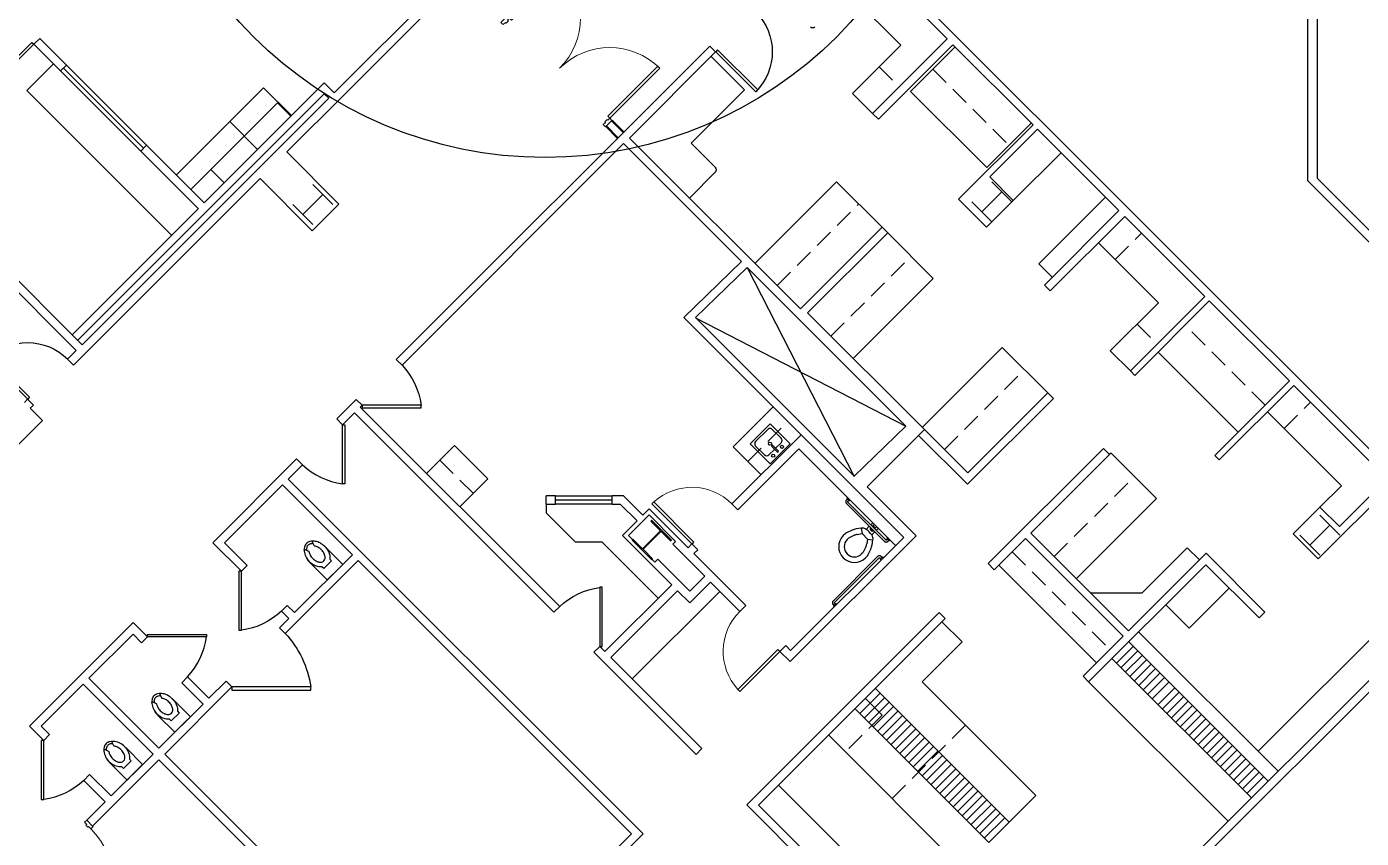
# Model space of a CAD drawing. Header units: inches. Extents: x -59 to 5682, y -269 to 4477.
# Drawn here: x 1088 to 1937, y 1468 to 1984 of the extents above; entities that cross this region are included whole.
import ezdxf

# ---------------------------------------------------------------- set-up
doc = ezdxf.new("R2010")
doc.units = ezdxf.units.IN
doc.header["$LTSCALE"] = 96
doc.header["$MEASUREMENT"] = 0
doc.linetypes.add('HIDDEN2', pattern=[0.1875, 0.125, -0.0625])
doc.layers.get('0').update_dxf_attribs({"linetype": 'CONTINUOUS'})
for name, color, linetype in [('A-COLS', 5, 'CONTINUOUS'), ('A-DOOR', 2, 'CONTINUOUS'), ('A-FLOR-CASE', 3, 'CONTINUOUS'), ('A-FLOR-CASE-UPPR', 3, 'HIDDEN2'), ('A-FLOR-PFIX', 2, 'CONTINUOUS'), ('A-GLAZ', 2, 'CONTINUOUS'), ('A-GLAZ-SILL', 1, 'CONTINUOUS'), ('A-SHAFT', 1, 'CONTINUOUS'), ('A-WALL-FULL', 6, 'CONTINUOUS')]:
    doc.layers.add(name, color=color, linetype=linetype)
for name, color, linetype, lineweight in [('A-DOOR-FRAM', 31, 'CONTINUOUS', 50), ('I-WALL', 2, 'CONTINUOUS', 13), ('Q-CASE', 31, 'CONTINUOUS', 9)]:
    doc.layers.add(name, color=color, linetype=linetype, lineweight=lineweight)

# ---------------------------------------------------------------- blocks, each defined once
blk = doc.blocks.new('ador')
at = {"layer": 'A-DOOR'}
blk.add_lwpolyline([(7907.45, 2187.56), (7908.87, 2186.14), (7874.92, 2152.2), (7873.51, 2153.62)], close=True, dxfattribs=at)
blk.add_arc((7860.37, 2149.8), 60.6, 2.27057, 36.84846, dxfattribs=at)
blk = doc.blocks.new('0206.01-BAS-GRID$0$IBEAM')
for points in [[(-0.5, 0.5, 1), (-0.5, 0.5), (0.5, 0.5), (0.5, 0.5, 1)], [(0, -0.5, 1), (0, -0.5), (0, 0.5), (0, 0.5, 1)], [(-0.5, -0.5, 1), (-0.5, -0.5), (0.5, -0.5), (0.5, -0.5, 1)]]:
    blk.add_3dface(points)
blk = doc.blocks.new('*U155')
for p, q in [((0, 0), (0, 0)), ((36, 0), (36, 0))]:
    blk.add_line(p, q)
blk.add_lwpolyline([(0, 0), (0, -36), (1.75, -36), (1.75, 0)], close=True)
blk.add_arc((0, 0), 36, 270, 0)
blk = doc.blocks.new('*U154')
for p, q in [((0, 0), (0, 0)), ((-36, 0), (-36, 0))]:
    blk.add_line(p, q)
blk.add_lwpolyline([(0, 0), (0, 36), (-1.75, 36), (-1.75, 0)], close=True)
blk.add_arc((0, 0), 36, 90, 180)
blk = doc.blocks.new('P2477016')
for p, q in [((-3.603083, -23.831759), (-3.603083, -23.831759)), ((-2.504894, -21.068753), (-2.504894, -21.068753))]:
    blk.add_line(p, q)
for points in [[(-6.93083, -16.399601, -0.022673), (-7, -14.875), (-7, 0), (-3.020761, 0), (0, 0), (3.020761, 0), (7, 0), (7, -14.875)], [(-6.937926, -16.211212, -0.074934), (-6.387938, -12.562014, -0.085426), (-4.920528, -9.670474, -0.066386), (-3.550098, -8.264603), (-3.550098, -6.711212), (3.449902, -6.711212), (3.449902, -8.264603, -0.066386), (4.820333, -9.670474, -0.085426), (6.287743, -12.562014, -0.111314), (6.709134, -17.991061)], [(3.991504, -23.722377, -0.562484), (3.158962, -23.529526), (2.424162, -21.300368, -0.238976), (2.492058, -20.853364, 0.08035), (3.421006, -18.976205, 0.074934), (3.837731, -16.211212, 0.074934), (3.421006, -13.446218, 0.085426), (2.414145, -11.462194, 0.066386), (1.597345, -10.624271, 0.330534), (-1.69754, -10.624271, 0.066386), (-2.51434, -11.462194, 0.085426), (-3.521201, -13.446218, 0.074934), (-3.937926, -16.211212, 0.074934), (-3.521201, -18.976205, 0.08035), (-2.592253, -20.853364, -0.238976), (-2.524357, -21.300368), (-3.250575, -23.503493, -0.549653), (-4.069149, -23.710095)], [(0, -25.75, 0.143932), (2.498761, -25.015482, 0.107177), (4.949747, -22.564786, 0.077997), (6.431696, -19.212481, 0.065232), (7, -14.875)], [(-4.023967, -23.748064, 0.06085), (-2.498761, -25.015482, 0.143932), (0, -25.75)], [(-2.976493, -22.67201, 0.063273), (-1.687041, -23.754089, 0.143932), (0, -24.25)], [(0, -24.25, 0.143932), (1.687041, -23.754089, 0.059203), (2.902316, -22.750942)]]:
    blk.add_lwpolyline(points, format="xyb")
for centre, radius, start, end in [((5.443363, -16.211212), 12.38129, 180, 197.141641), ((2.746106, -17.043143), 9.558648, 197.141641, 216.672481), ((1.035634, -18.316811), 7.426057, 216.672481, 226.574161)]:
    blk.add_arc(centre, radius, start, end)
blk = doc.blocks.new('*U27')
for p, q in [((0, 0), (0, 0)), ((36, 0), (36, 0))]:
    blk.add_line(p, q)
blk.add_lwpolyline([(0, 0), (0, 36), (1.75, 36), (1.75, 0)], close=True)
blk.add_arc((0, 0), 36, 0, 90)
blk = doc.blocks.new('Single-Flush - 36_ x 84_-10-FLOOR PLAN - REMODEL')
at = {"layer": 'A-DOOR', "lineweight": 30}
for p, q in [((16.25, -2.62), (16.25, -38.65)), ((18, -2.62), (16.25, -2.62)), ((18, -2.62), (18, -38.65)), ((18, -38.65), (16.25, -38.65))]:
    blk.add_line(p, q, dxfattribs=at)
at = {"layer": 'A-DOOR', "lineweight": 9}
blk.add_arc((18, -2.62), 36.07, 180, 267.21884, dxfattribs=at)
blk = doc.blocks.new('CONTROL COUNTER TOP - CONTROL COUNTER TOP-23-FLOOR PLAN - REMODEL')
at = {"layer": 'A-FLOR-CASE'}
for p, q in [((-2849.16, -198.91), (-2849.16, -204.56)), ((-2849.16, -204.56), (-2830.81, -222.91)), ((-2830.81, -222.91), (-2813.84, -222.91)), ((-2813.84, -222.91), (-2777.87, -258.88))]:
    blk.add_line(p, q, dxfattribs=at)
blk = doc.blocks.new('COUNTERTOP - COUNTERTOP-25-FLOOR PLAN - REMODEL')
at = {"layer": 'A-FLOR-CASE'}
blk.add_line((-2794.42, -310.21), (-2738.74, -254.53), dxfattribs=at)
blk = doc.blocks.new('Corp_Door Double N - 7_-8_ x 7_-0_ - 2_ Head-3193334-LEVEL 01 OVERALL FLOOR PLAN CATH _1')
at = {"layer": 'A-DOOR', "lineweight": 20}
for p, q in [((-45, 48.5), (-43.25, 48.5)), ((-45, 3.5), (-45, 48.5)), ((-43.25, 3.5), (-43.25, 48.5)), ((43.25, 3.5), (43.25, 48.5)), ((45, 48.5), (43.25, 48.5)), ((45, 3.5), (45, 48.5)), ((-45, 3.5), (-43.25, 3.5)), ((43.25, 3.5), (45, 3.5))]:
    blk.add_line(p, q, dxfattribs=at)
at = {"layer": 'A-DOOR', "lineweight": 9}
for centre, start, end in [((-45, 3.5), 0, 90), ((45, 3.5), 90, 180)]:
    blk.add_arc(centre, 45, start, end, dxfattribs=at)
at = {"layer": 'A-DOOR-FRAM', "lineweight": 13}
for p, q in [((-45, 3.5), (-47, 3.5)), ((-47, 3.5), (-47, -2.25)), ((-45, 1.75), (-45, 3.5)), ((-44.375, 1.75), (-45, 1.75)), ((-44.375, -0.25), (-44.375, 1.75)), ((45, 1.75), (44.375, 1.75)), ((44.375, 1.75), (44.375, -0.25)), ((47, 3.5), (45, 3.5)), ((45, 3.5), (45, 1.75)), ((47, -2.25), (47, 3.5)), ((-47, -2.25), (-45, -2.25)), ((-45, -2.25), (-45, -0.25)), ((-45, -0.25), (-44.375, -0.25)), ((44.375, -0.25), (45, -0.25)), ((45, -0.25), (45, -2.25)), ((45, -2.25), (47, -2.25))]:
    blk.add_line(p, q, dxfattribs=at)
blk = doc.blocks.new('Upper Cabinet-Double Door-Wall - 30_-2501389-LEVEL 01 OVERALL FLOOR PLAN CATH _1')
at = {"layer": 'Q-CASE', "color": 55, "lineweight": 13}
for p, q in [((-13.83, 2.31), (-13.83, 14.31)), ((-13.83, 14.31), (16.17, 14.31)), ((16.17, 14.31), (16.17, 2.31)), ((16.17, 2.31), (-13.83, 2.31))]:
    blk.add_line(p, q, dxfattribs=at)
blk = doc.blocks.new('CASE_Countertop_Island_HED - 48_ D 34_ H-2078490-LEVEL 01 OVERALL FLOOR PLAN CATH _1')
at = {"layer": 'Q-CASE', "color": 55, "lineweight": 13}
for p, q in [((0.74, -24), (-47.26, -24)), ((0.74, -49), (0.74, -24))]:
    blk.add_line(p, q, dxfattribs=at)
blk = doc.blocks.new('Upper Cabinet-Double Door-Wall - 30_-2100308-LEVEL 01 OVERALL FLOOR PLAN CATH _1')
at = {"layer": 'Q-CASE', "color": 55, "lineweight": 13}
for p, q in [((-13.83, 2.5), (-13.83, 14.5)), ((-13.83, 14.5), (16.17, 14.5)), ((16.17, 14.5), (16.17, 2.5)), ((16.17, 2.5), (-13.83, 2.5))]:
    blk.add_line(p, q, dxfattribs=at)
blk = doc.blocks.new('Upper Cabinet-Single Door-Wall - 18_-2079246-LEVEL 01 OVERALL FLOOR PLAN CATH _1')
at = {"layer": 'Q-CASE', "color": 55, "lineweight": 13}
for p, q in [((10.17, -2.5), (-7.83, -2.5)), ((-7.83, -2.5), (-7.83, -14.5)), ((10.17, -14.5), (10.17, -2.5)), ((-7.83, -14.5), (10.17, -14.5))]:
    blk.add_line(p, q, dxfattribs=at)
blk = doc.blocks.new('CASE_Countertop_Island_HED - 48_ D 34_ H-3320558-LEVEL 01 OVERALL FLOOR PLAN CATH _1')
at = {"layer": 'Q-CASE'}
for p, q in [((-47.26, -24), (-47.26, -49)), ((-16.84, -49), (-16.84, -24)), ((-47.26, -49), (-16.84, -49))]:
    blk.add_line(p, q, dxfattribs=at)
blk = doc.blocks.new('Corp_Door Single F - 4_-0_ x 7_-0_ - 2_ Head-2418504-LEVEL 01 OVERALL FLOOR PLAN CATH _1')
at = {"layer": 'A-DOOR', "lineweight": 20}
for p, q in [((23.97, 4.75), (71.96, 5.59)), ((23.97, 4.75), (24, 3)), ((24, 3), (71.99, 3.84)), ((71.96, 5.59), (71.99, 3.84))]:
    blk.add_line(p, q, dxfattribs=at)
at = {"layer": 'A-DOOR', "lineweight": 9}
blk.add_arc((24, 3), 48, 1, 180, dxfattribs=at)
at = {"layer": 'A-DOOR-FRAM', "lineweight": 13}
for p, q in [((-24, 3), (-26, 3)), ((-26, 3), (-26, 2.63)), ((-24, 1), (-24, 3)), ((-23.37, 1), (-24, 1)), ((-23.37, -0.75), (-23.37, 1)), ((24, 1), (23.38, 1)), ((23.38, 1), (23.38, -0.75)), ((26, 3), (24, 3)), ((24, 3), (24, 1)), ((26, 2.63), (26, 3)), ((-26, -2.62), (-26, -2.75)), ((-26, -2.75), (-24, -2.75)), ((-24, -2.75), (-24, -0.75)), ((-24, -0.75), (-23.37, -0.75)), ((23.38, -0.75), (24, -0.75)), ((24, -0.75), (24, -2.75)), ((24, -2.75), (26, -2.75))]:
    blk.add_line(p, q, dxfattribs=at)

msp = doc.modelspace()

# ---------------------------------------------------------------- linework, layer by layer
at = {"layer": 'A-COLS'}
for p, q in [((1485.75, 1669.82), (1485.19, 1669.26)), ((1485.19, 1669.26), (1491.06, 1663.4)), ((1498.28, 1657.29), (1485.75, 1669.82)), ((1473.77, 1657.84), (1473.22, 1657.29)), ((1473.22, 1657.29), (1485.75, 1644.76)), ((1479.64, 1651.98), (1473.77, 1657.84)), ((1491.06, 1662.91), (1480.13, 1651.98)), ((1480.44, 1651.67), (1491.37, 1662.6)), ((1491.85, 1662.6), (1497.72, 1656.73)), ((1497.72, 1656.73), (1498.28, 1657.29)), ((1486.3, 1645.31), (1480.44, 1651.18)), ((1485.75, 1644.76), (1486.3, 1645.31))]:
    msp.add_line(p, q, dxfattribs=at)
for centre, start, end in [((1490.81, 1663.15), 315, 45), ((1491.61, 1662.36), 45, 135), ((1479.88, 1652.22), 225, 315), ((1480.68, 1651.43), 135, 225)]:
    msp.add_arc(centre, 0.346, start, end, dxfattribs=at)
at = {"layer": 'A-FLOR-CASE'}
for p, q in [((1610.8, 2005.3), (1644.04, 1972.07)), ((1613.46, 1941.49), (1644.04, 1972.07)), ((1678.66, 1971.03), (1650.37, 1942.75)), ((1523.48, 1965), (1544.69, 1943.78)), ((1088.32, 1943.31), (1105.29, 1960.28)), ((1544.69, 1943.78), (1510.75, 1909.84)), ((1088.32, 1943.31), (1180.44, 1851.19)), ((1613.46, 1941.49), (1626.18, 1928.76)), ((1650.37, 1942.75), (1698.81, 1894.31)), ((1698.81, 1894.31), (1727.1, 1922.6)), ((1526.31, 1894.29), (1510.75, 1909.84)), ((1715.63, 1873.25), (1746.04, 1903.66)), ((1526.31, 1891.46), (1509.74, 1874.89)), ((1551.31, 1833.32), (1603.26, 1885.26)), ((1603.26, 1885.26), (1632.25, 1856.27)), ((1731.9, 1832.94), (1774.32, 1875.37)), ((1635.76, 1852.76), (1664.75, 1823.77)), ((1769.73, 1846.38), (1807.91, 1808.2)), ((1731.9, 1832.94), (1740.38, 1824.46)), ((1613.84, 1772.85), (1664.75, 1823.77)), ((1777.33, 1777.61), (1807.91, 1808.2)), ((1657.68, 1728.97), (1708.59, 1779.88)), ((1708.59, 1779.88), (1737.58, 1750.89)), ((1777.33, 1777.61), (1790.06, 1764.89)), ((1807.73, 1776.91), (1858.65, 1725.99)), ((1563.03, 1741.95), (1537.57, 1716.5)), ((1877.21, 1738.9), (1924.24, 1691.86)), ((1360.27, 1717.38), (1342.59, 1699.7)), ((1381.48, 1696.17), (1360.27, 1717.38)), ((1537.57, 1716.5), (1555.25, 1698.82)), ((1363.8, 1678.49), (1381.48, 1696.17)), ((1910.6, 1678.22), (1924.24, 1691.86)), ((1755.85, 1632.74), (1806.76, 1683.66)), ((1797.66, 1623.64), (1826.3, 1652.28)), ((1833.94, 1644.63), (1826.3, 1652.28)), ((1706.35, 1641.23), (1768.45, 1579.14)), ((1764.95, 1623.64), (1797.66, 1623.64)), ((1827.4, 1601.32), (1852.86, 1626.78)), ((1812.55, 1616.17), (1827.4, 1601.32)), ((1683.02, 1592.44), (1670.29, 1605.17)), ((1871.28, 1522.97), (1956.37, 1608.05)), ((1795.32, 1598.93), (1884.01, 1510.24)), ((1657.65, 1567.07), (1683.02, 1592.44)), ((1781.31, 1579), (1791.91, 1589.61)), ((1789.08, 1592.44), (1877.65, 1503.87)), ((1778.48, 1581.83), (1867.04, 1493.27)), ((1784.13, 1576.18), (1794.74, 1586.78)), ((1786.96, 1573.35), (1797.57, 1583.95)), ((1789.79, 1570.52), (1800.4, 1581.13)), ((1792.62, 1567.69), (1803.23, 1578.3)), ((1795.45, 1564.86), (1806.05, 1575.47)), ((1798.28, 1562.03), (1808.88, 1572.64)), ((1627.95, 1562.83), (1712.98, 1477.8)), ((1657.65, 1567.07), (1729.95, 1494.77)), ((1763.5, 1567.12), (1852.19, 1478.42)), ((1801.1, 1559.21), (1811.71, 1569.81)), ((1803.93, 1556.38), (1814.54, 1566.98)), ((1807.65, 1552.66), (1818.25, 1563.27)), ((1618.02, 1546.89), (1630.96, 1559.83)), ((1620.85, 1544.06), (1633.78, 1557)), ((1621.59, 1556.47), (1632.2, 1545.86)), ((1623.68, 1541.23), (1636.61, 1554.17)), ((1810.47, 1549.84), (1821.08, 1560.44)), ((1813.3, 1547.01), (1823.91, 1557.61)), ((1816.13, 1544.18), (1826.74, 1554.79)), ((1615.02, 1549.89), (1700.04, 1464.87)), ((1626.5, 1538.4), (1639.44, 1551.34)), ((1629.33, 1535.58), (1642.27, 1548.51)), ((1632.16, 1532.75), (1645.1, 1545.69)), ((1818.96, 1541.35), (1829.57, 1551.96)), ((1821.79, 1538.52), (1832.39, 1549.13)), ((1824.62, 1535.69), (1835.22, 1546.3)), ((1634.99, 1529.92), (1647.93, 1542.86)), ((1637.82, 1527.09), (1650.76, 1540.03)), ((1640.65, 1524.26), (1653.58, 1537.2)), ((1827.44, 1532.87), (1838.05, 1543.47)), ((1830.27, 1530.04), (1840.88, 1540.64)), ((1833.1, 1527.21), (1843.71, 1537.82)), ((1598.25, 1533.13), (1683.28, 1448.1)), ((1643.47, 1521.43), (1656.41, 1534.37)), ((1646.3, 1518.61), (1659.24, 1531.54)), ((1649.13, 1515.78), (1662.07, 1528.71)), ((1835.93, 1524.38), (1846.54, 1534.99)), ((1838.76, 1521.55), (1849.36, 1532.16)), ((1841.59, 1518.72), (1852.19, 1529.33)), ((1651.96, 1512.95), (1664.9, 1525.89)), ((1654.79, 1510.12), (1667.73, 1523.06)), ((1657.62, 1507.29), (1670.55, 1520.23)), ((1844.41, 1515.9), (1855.02, 1526.5)), ((1847.24, 1513.07), (1857.85, 1523.67)), ((1850.07, 1510.24), (1860.68, 1520.84)), ((1660.44, 1504.46), (1673.38, 1517.4)), ((1663.27, 1501.63), (1676.21, 1514.57)), ((1666.1, 1498.81), (1679.04, 1511.74)), ((1852.9, 1507.41), (1863.51, 1518.02)), ((1855.73, 1504.58), (1866.34, 1515.19)), ((1858.56, 1501.75), (1869.16, 1512.36)), ((1668.93, 1495.98), (1681.87, 1508.92)), ((1671.76, 1493.15), (1684.7, 1506.09)), ((1674.59, 1490.32), (1687.52, 1503.26)), ((1861.39, 1498.92), (1871.99, 1509.53)), ((1864.21, 1496.1), (1874.82, 1506.7)), ((1566.43, 1501.31), (1659.77, 1407.97)), ((1677.42, 1487.49), (1690.35, 1500.43)), ((1680.24, 1484.66), (1693.18, 1497.6)), ((1683.07, 1481.84), (1696.01, 1494.77)), ((1700.04, 1464.87), (1729.95, 1494.77)), ((1685.9, 1479.01), (1698.84, 1491.95)), ((1688.73, 1476.18), (1701.67, 1489.12)), ((1691.56, 1473.35), (1704.5, 1486.29)), ((1694.39, 1470.52), (1707.32, 1483.46)), ((1697.21, 1467.69), (1710.15, 1480.63))]:
    msp.add_line(p, q, dxfattribs=at)
msp.add_lwpolyline([(1806.76, 1683.66), (1777.77, 1712.65), (1776.8, 1711.68)], dxfattribs=at)
for centre, start, end in [((1588, 1985.33), 225, 315), ((1524.89, 1892.87), 315, 44.99968)]:
    msp.add_arc(centre, 2, start, end, dxfattribs=at)
at = {"layer": 'A-FLOR-CASE-UPPR'}
for p, q in [((1630.43, 1958.46), (1643.15, 1945.73)), ((1664.52, 1956.89), (1712.95, 1908.46)), ((1565.45, 1819.18), (1617.4, 1871.12)), ((1780.33, 1835.77), (1797.13, 1852.57)), ((1599.7, 1787), (1650.61, 1837.91)), ((1794.3, 1794.58), (1807.03, 1781.86)), ((1875.82, 1743.16), (1824.9, 1794.08)), ((1671.82, 1714.83), (1722.73, 1765.74)), ((1887.81, 1728.29), (1904.61, 1745.09)), ((1546.77, 1707.3), (1572.22, 1732.76)), ((1351.07, 1708.19), (1372.29, 1686.98)), ((1741.71, 1646.89), (1792.62, 1697.8)), ((1714.84, 1649.72), (1776.93, 1587.62)), ((1632.2, 1545.86), (1608.86, 1522.53)), ((1685.23, 1539.5), (1638.56, 1492.83))]:
    msp.add_line(p, q, dxfattribs=at)
at = {"layer": 'A-FLOR-PFIX'}
for p, q in [((1560.99, 1731.27), (1548.26, 1718.54)), ((1573.71, 1718.54), (1560.99, 1731.27)), ((1559.57, 1727.73), (1551.79, 1719.96)), ((1568.06, 1722.08), (1562.4, 1727.73)), ((1548.26, 1718.54), (1560.99, 1705.81)), ((1551.79, 1717.13), (1557.45, 1711.47)), ((1560.28, 1711.47), (1563.81, 1715.01)), ((1560.99, 1705.81), (1573.71, 1718.54)), ((1565.4, 1713.41), (1562.05, 1716.77)), ((1566.11, 1714.12), (1562.75, 1717.48)), ((1564.52, 1715.71), (1568.06, 1719.25)), ((1609.15, 1682.13), (1609.15, 1682.13)), ((1609.15, 1681.29), (1609.15, 1681.29)), ((1610.1, 1683.39), (1609.57, 1682.86)), ((1609.57, 1680.56), (1633.61, 1656.52)), ((1610.36, 1684.19), (1609.83, 1683.66)), ((1609.83, 1683.66), (1611.25, 1682.24)), ((1610.34, 1681.71), (1610.34, 1681.71)), ((1610.45, 1681.98), (1610.98, 1682.51)), ((1634.49, 1657.41), (1610.45, 1681.45)), ((1611.25, 1682.24), (1611.78, 1682.77)), ((1613.08, 1663.48), (1609.59, 1661.86)), ((1618.86, 1664.89), (1615.81, 1664.35)), ((1618.86, 1664.89), (1619.47, 1661.44)), ((1624.06, 1666.07), (1622.06, 1664.07)), ((1626.27, 1668.28), (1624.95, 1666.95)), ((1627.33, 1667.22), (1626.16, 1666.04)), ((1628.75, 1665.8), (1627.58, 1664.63)), ((1628.48, 1663.42), (1629.81, 1664.74)), ((1608.45, 1661.06), (1607.54, 1660.15)), ((1610.01, 1657.67), (1610.93, 1658.59)), ((1611.07, 1658.69), (1614.55, 1660.31)), ((1616.42, 1660.9), (1619.47, 1661.44)), ((1619.47, 1661.44), (1622.97, 1657.94)), ((1622.97, 1657.94), (1622.43, 1654.89)), ((1622.97, 1657.94), (1626.42, 1657.33)), ((1625.6, 1660.53), (1627.6, 1662.53)), ((1625.88, 1654.28), (1626.42, 1657.33)), ((1634.34, 1656.1), (1634.34, 1656.1)), ((1634.76, 1657.3), (1634.76, 1657.3)), ((1635.56, 1657.94), (1635.02, 1657.41)), ((1635.18, 1656.1), (1635.18, 1656.1)), ((1635.82, 1658.73), (1635.29, 1658.2)), ((1635.29, 1658.2), (1636.7, 1656.79)), ((1635.91, 1656.52), (1636.44, 1657.05)), ((1636.7, 1656.79), (1637.23, 1657.32)), ((1629.37, 1646.8), (1601.08, 1618.52)), ((1620.12, 1649.4), (1619.2, 1648.48)), ((1621.84, 1653.02), (1620.22, 1649.54)), ((1621.68, 1646), (1622.59, 1646.92)), ((1623.39, 1648.06), (1625.02, 1651.54)), ((1630.1, 1647.22), (1630.1, 1647.22)), ((1630.94, 1647.22), (1630.94, 1647.22)), ((1632.46, 1646.54), (1631.05, 1645.12)), ((1632.2, 1646.27), (1631.67, 1646.8)), ((1632.99, 1646), (1632.46, 1646.54)), ((1601.97, 1617.63), (1630.25, 1645.92)), ((1630.52, 1646.03), (1630.52, 1646.03)), ((1630.78, 1645.92), (1631.31, 1645.39)), ((1631.05, 1645.12), (1631.58, 1644.59)), ((1600.66, 1617.79), (1600.66, 1617.79)), ((1600.66, 1616.95), (1600.66, 1616.95)), ((1601.08, 1616.22), (1601.61, 1615.69)), ((1602.76, 1616.84), (1601.35, 1615.42)), ((1601.35, 1615.42), (1601.88, 1614.89)), ((1601.86, 1617.37), (1601.86, 1617.37)), ((1602.5, 1616.57), (1601.97, 1617.1)), ((1603.29, 1616.31), (1602.76, 1616.84))]:
    msp.add_line(p, q, dxfattribs=at)
for points in [[(1609.15, 1682.13), (1609.13, 1682.08), (1609.12, 1682.01), (1609.11, 1681.95), (1609.1, 1681.88), (1609.1, 1681.82), (1609.09, 1681.75), (1609.09, 1681.69), (1609.1, 1681.62), (1609.1, 1681.56), (1609.11, 1681.5), (1609.12, 1681.43), (1609.13, 1681.37), (1609.15, 1681.3), (1609.15, 1681.29)], [(1609.57, 1682.86), (1609.52, 1682.82), (1609.48, 1682.77), (1609.44, 1682.72), (1609.4, 1682.66), (1609.36, 1682.61), (1609.33, 1682.56), (1609.3, 1682.5), (1609.27, 1682.44), (1609.24, 1682.38), (1609.21, 1682.32), (1609.19, 1682.26), (1609.17, 1682.2), (1609.15, 1682.14), (1609.15, 1682.13)], [(1609.15, 1681.29), (1609.16, 1681.24), (1609.18, 1681.18), (1609.21, 1681.12), (1609.23, 1681.06), (1609.26, 1681), (1609.29, 1680.94), (1609.32, 1680.89), (1609.35, 1680.83), (1609.39, 1680.78), (1609.43, 1680.72), (1609.47, 1680.67), (1609.51, 1680.62), (1609.56, 1680.58), (1609.57, 1680.56)], [(1610.34, 1681.71), (1610.34, 1681.72), (1610.34, 1681.73), (1610.34, 1681.75), (1610.35, 1681.76), (1610.35, 1681.78), (1610.35, 1681.79), (1610.35, 1681.81), (1610.36, 1681.82), (1610.36, 1681.84), (1610.37, 1681.85), (1610.37, 1681.86), (1610.38, 1681.88), (1610.39, 1681.89), (1610.4, 1681.9), (1610.4, 1681.92), (1610.41, 1681.93), (1610.42, 1681.94), (1610.43, 1681.95), (1610.44, 1681.97), (1610.45, 1681.98), (1610.45, 1681.98)], [(1610.45, 1681.45), (1610.44, 1681.46), (1610.43, 1681.47), (1610.42, 1681.48), (1610.41, 1681.49), (1610.41, 1681.51), (1610.4, 1681.52), (1610.39, 1681.53), (1610.38, 1681.55), (1610.38, 1681.56), (1610.37, 1681.57), (1610.37, 1681.59), (1610.36, 1681.6), (1610.36, 1681.62), (1610.35, 1681.63), (1610.35, 1681.64), (1610.35, 1681.66), (1610.34, 1681.67), (1610.34, 1681.69), (1610.34, 1681.7), (1610.34, 1681.71)], [(1633.61, 1656.52), (1633.66, 1656.48), (1633.71, 1656.43), (1633.76, 1656.39), (1633.81, 1656.35), (1633.86, 1656.32), (1633.92, 1656.28), (1633.97, 1656.25), (1634.03, 1656.22), (1634.09, 1656.19), (1634.15, 1656.17), (1634.21, 1656.14), (1634.27, 1656.12), (1634.33, 1656.1), (1634.34, 1656.1)], [(1634.34, 1656.1), (1634.4, 1656.09), (1634.46, 1656.07), (1634.52, 1656.06), (1634.59, 1656.06), (1634.65, 1656.05), (1634.72, 1656.05), (1634.78, 1656.05), (1634.85, 1656.05), (1634.91, 1656.05), (1634.98, 1656.06), (1635.04, 1656.07), (1635.11, 1656.08), (1635.17, 1656.1), (1635.18, 1656.1)], [(1634.76, 1657.3), (1634.75, 1657.3), (1634.74, 1657.3), (1634.72, 1657.3), (1634.71, 1657.3), (1634.69, 1657.3), (1634.68, 1657.31), (1634.67, 1657.31), (1634.65, 1657.31), (1634.64, 1657.32), (1634.62, 1657.32), (1634.61, 1657.33), (1634.59, 1657.34), (1634.58, 1657.34), (1634.57, 1657.35), (1634.56, 1657.36), (1634.54, 1657.37), (1634.53, 1657.37), (1634.52, 1657.38), (1634.51, 1657.39), (1634.5, 1657.4), (1634.49, 1657.41)], [(1635.02, 1657.41), (1635.01, 1657.4), (1635, 1657.39), (1634.99, 1657.38), (1634.98, 1657.37), (1634.97, 1657.36), (1634.95, 1657.35), (1634.94, 1657.34), (1634.93, 1657.34), (1634.91, 1657.33), (1634.9, 1657.32), (1634.89, 1657.32), (1634.87, 1657.31), (1634.86, 1657.31), (1634.84, 1657.31), (1634.83, 1657.3), (1634.81, 1657.3), (1634.8, 1657.3), (1634.78, 1657.3), (1634.77, 1657.3), (1634.76, 1657.3)], [(1635.18, 1656.1), (1635.23, 1656.12), (1635.29, 1656.14), (1635.35, 1656.16), (1635.41, 1656.18), (1635.47, 1656.21), (1635.53, 1656.24), (1635.59, 1656.27), (1635.64, 1656.31), (1635.7, 1656.34), (1635.75, 1656.38), (1635.8, 1656.42), (1635.85, 1656.47), (1635.9, 1656.51), (1635.91, 1656.52)], [(1630.1, 1647.22), (1630.05, 1647.21), (1629.98, 1647.19), (1629.92, 1647.16), (1629.86, 1647.14), (1629.8, 1647.11), (1629.75, 1647.08), (1629.69, 1647.05), (1629.63, 1647.02), (1629.58, 1646.98), (1629.53, 1646.94), (1629.48, 1646.9), (1629.43, 1646.86), (1629.38, 1646.81), (1629.37, 1646.8)], [(1630.94, 1647.22), (1630.88, 1647.24), (1630.82, 1647.25), (1630.75, 1647.26), (1630.69, 1647.27), (1630.62, 1647.27), (1630.56, 1647.28), (1630.49, 1647.28), (1630.43, 1647.27), (1630.36, 1647.27), (1630.3, 1647.26), (1630.23, 1647.25), (1630.17, 1647.24), (1630.11, 1647.22), (1630.1, 1647.22)], [(1631.67, 1646.8), (1631.62, 1646.85), (1631.57, 1646.89), (1631.52, 1646.93), (1631.47, 1646.97), (1631.41, 1647.01), (1631.36, 1647.04), (1631.3, 1647.07), (1631.25, 1647.1), (1631.19, 1647.13), (1631.13, 1647.16), (1631.07, 1647.18), (1631.01, 1647.2), (1630.94, 1647.22), (1630.94, 1647.22)], [(1630.25, 1645.92), (1630.26, 1645.93), (1630.27, 1645.94), (1630.29, 1645.95), (1630.3, 1645.96), (1630.31, 1645.96), (1630.32, 1645.97), (1630.34, 1645.98), (1630.35, 1645.99), (1630.36, 1645.99), (1630.38, 1646), (1630.39, 1646), (1630.4, 1646.01), (1630.42, 1646.01), (1630.43, 1646.02), (1630.45, 1646.02), (1630.46, 1646.02), (1630.48, 1646.02), (1630.49, 1646.03), (1630.51, 1646.03), (1630.52, 1646.03)], [(1630.52, 1646.03), (1630.52, 1646.03), (1630.54, 1646.03), (1630.55, 1646.02), (1630.57, 1646.02), (1630.58, 1646.02), (1630.6, 1646.02), (1630.61, 1646.01), (1630.63, 1646.01), (1630.64, 1646.01), (1630.65, 1646), (1630.67, 1645.99), (1630.68, 1645.99), (1630.69, 1645.98), (1630.71, 1645.97), (1630.72, 1645.97), (1630.73, 1645.96), (1630.75, 1645.95), (1630.76, 1645.94), (1630.77, 1645.93), (1630.78, 1645.92), (1630.78, 1645.92)], [(1600.66, 1617.79), (1600.65, 1617.73), (1600.64, 1617.67), (1600.62, 1617.6), (1600.62, 1617.54), (1600.61, 1617.47), (1600.61, 1617.41), (1600.61, 1617.34), (1600.61, 1617.28), (1600.61, 1617.21), (1600.62, 1617.15), (1600.63, 1617.08), (1600.64, 1617.02), (1600.66, 1616.96), (1600.66, 1616.95)], [(1601.08, 1618.52), (1601.04, 1618.47), (1601, 1618.42), (1600.95, 1618.37), (1600.92, 1618.32), (1600.88, 1618.26), (1600.84, 1618.21), (1600.81, 1618.15), (1600.78, 1618.1), (1600.75, 1618.04), (1600.73, 1617.98), (1600.7, 1617.92), (1600.68, 1617.86), (1600.66, 1617.79), (1600.66, 1617.79)], [(1600.66, 1616.95), (1600.68, 1616.9), (1600.7, 1616.83), (1600.72, 1616.77), (1600.75, 1616.71), (1600.77, 1616.65), (1600.8, 1616.6), (1600.83, 1616.54), (1600.87, 1616.48), (1600.9, 1616.43), (1600.94, 1616.38), (1600.98, 1616.33), (1601.03, 1616.28), (1601.07, 1616.23), (1601.08, 1616.22)], [(1601.86, 1617.37), (1601.86, 1617.37), (1601.86, 1617.39), (1601.86, 1617.4), (1601.86, 1617.42), (1601.86, 1617.43), (1601.87, 1617.45), (1601.87, 1617.46), (1601.87, 1617.48), (1601.88, 1617.49), (1601.88, 1617.5), (1601.89, 1617.52), (1601.9, 1617.53), (1601.9, 1617.54), (1601.91, 1617.56), (1601.92, 1617.57), (1601.93, 1617.58), (1601.94, 1617.6), (1601.94, 1617.61), (1601.95, 1617.62), (1601.96, 1617.63), (1601.97, 1617.63)], [(1601.97, 1617.1), (1601.96, 1617.11), (1601.95, 1617.12), (1601.94, 1617.14), (1601.93, 1617.15), (1601.92, 1617.16), (1601.91, 1617.17), (1601.9, 1617.19), (1601.9, 1617.2), (1601.89, 1617.21), (1601.89, 1617.23), (1601.88, 1617.24), (1601.87, 1617.25), (1601.87, 1617.27), (1601.87, 1617.28), (1601.86, 1617.3), (1601.86, 1617.31), (1601.86, 1617.33), (1601.86, 1617.34), (1601.86, 1617.36), (1601.86, 1617.37)]]:
    msp.add_lwpolyline(points, dxfattribs=at)
for centre in [(1560.92, 1718.61), (1568.59, 1716.6), (1562.93, 1710.94)]:
    msp.add_circle(centre, 1, dxfattribs=at)
for centre, radius, start, end in [((1560.99, 1726.32), 2, 45, 135), ((1553.21, 1718.54), 2, 135, 225), ((1562.4, 1717.13), 0.5, 45, 225), ((1566.64, 1720.66), 2, 315, 45), ((1558.86, 1712.88), 2, 225, 315), ((1565.76, 1713.77), 0.5, 225, 45), ((1617.72, 1653.52), 11, 100, 115), ((1619.56, 1660.95), 4, 51.24512, 100), ((1615.08, 1653.55), 12.62, 33.5767, 56.4233), ((1626.08, 1664.55), 1.5, 148.92083, 301.07917), ((1626.08, 1664.54), 0.996, 156.48126, 295), ((1626.08, 1664.55), 1.5, 353.3043, 96.6957), ((1626.08, 1664.54), 0.996, 29.83053, 63.74127), ((1614.61, 1653.08), 10, 135, 315), ((1614.61, 1653.08), 6.5, 135, 315), ((1611.28, 1658.23), 4, 115, 135), ((1611.28, 1658.23), 0.5, 115, 135), ((1617.72, 1653.52), 7.5, 100, 115), ((1615.05, 1656.19), 7.5, 335, 350), ((1622.48, 1658.03), 4, 350, 38.75488), ((1619.77, 1649.75), 4, 315, 335), ((1615.05, 1656.19), 11, 335, 350)]:
    msp.add_arc(centre, radius, start, end, dxfattribs=at)
at = {"layer": 'A-GLAZ'}
for p, q in [((1111.7, 1957.58), (1162.61, 1906.67)), ((1424.63, 1682.86), (1460.63, 1682.86))]:
    msp.add_line(p, q, dxfattribs=at)
at = {"layer": 'A-GLAZ-SILL'}
for p, q in [((1109.84, 1955.72), (1160.76, 1904.81)), ((1113.56, 1959.44), (1164.47, 1908.52)), ((1424.63, 1685.48), (1460.63, 1685.48)), ((1460.63, 1680.23), (1424.63, 1680.23))]:
    msp.add_line(p, q, dxfattribs=at)
at = {"layer": 'A-SHAFT'}
for p, q in [((1546.41, 1830.71), (1614.5, 1697.82)), ((1513.56, 1798.76), (1647.35, 1729.77))]:
    msp.add_line(p, q, dxfattribs=at)
msp.add_circle((1417.9, 2162.9), 262.23, dxfattribs=at)
at = {"layer": 'A-WALL-FULL'}
for p, q in [((1290.47, 1941.07), (1444.73, 2095.34)), ((1902.69, 2072.13), (1902.69, 1886.14)), ((1286.76, 1944.79), (1406.61, 2064.43)), ((1908.8, 2070.45), (1908.8, 1887.43)), ((1952.65, 1704.47), (1604.09, 2053.03)), ((1673.56, 1976.13), (1604.09, 2045.61)), ((1096.59, 1976.41), (1092.87, 1972.69)), ((1092.87, 1972.69), (1109.84, 1955.72)), ((1096.59, 1976.41), (1113.56, 1959.44)), ((1323.3, 1772.25), (1522.59, 1971.54)), ((1526.31, 1967.83), (1522.59, 1971.54)), ((1626.18, 1928.76), (1673.56, 1976.13)), ((1629.9, 1925.04), (1677.27, 1972.42)), ((1677.27, 1972.42), (1728.18, 1921.51)), ((1526.31, 1967.83), (1471.56, 1913.08)), ((1113.56, 1959.44), (1109.84, 1955.72)), ((1283.85, 1941.87), (1286.76, 1944.79)), ((1207.48, 1865.51), (1280.31, 1938.34)), ((1253.65, 1904.25), (1290.47, 1941.07)), ((1629.9, 1925.04), (1626.18, 1928.76)), ((1680.81, 1874.13), (1728.18, 1921.51)), ((1700.62, 1888.29), (1731.01, 1918.68)), ((1731.01, 1918.68), (1782.81, 1866.89)), ((1467.71, 1909.49), (1327.01, 1768.54)), ((1542.74, 1834.47), (1467.71, 1909.49)), ((1580.28, 1804.35), (1471.56, 1913.08)), ((1164.47, 1908.52), (1160.76, 1904.81)), ((1160.76, 1904.81), (1197.41, 1868.16)), ((1164.47, 1908.52), (1201.12, 1871.87)), ((1253.65, 1904.25), (1286.85, 1871.05)), ((1013.5, 1884.19), (1119.83, 1777.86)), ((1017.21, 1887.9), (1123.55, 1781.57)), ((1117.97, 1768.57), (1236.68, 1887.28)), ((1236.68, 1887.28), (1269.88, 1854.08)), ((1700.62, 1888.29), (1715.63, 1873.25)), ((2017.56, 1770.81), (1902.69, 1886.14)), ((1908.8, 1887.43), (2221.99, 1574.66)), ((1197.58, 1868.34), (1117.18, 1787.94)), ((1286.85, 1871.05), (1269.88, 1854.08)), ((1698.66, 1856.28), (1680.81, 1874.13)), ((1715.63, 1873.25), (1698.66, 1856.28)), ((1123.51, 1781.54), (1207.48, 1865.51)), ((1735.44, 1819.52), (1782.81, 1866.89)), ((1739.15, 1815.8), (1786.52, 1863.17)), ((1786.52, 1863.17), (1837.43, 1812.26)), ((1632.23, 1856.29), (1580.28, 1804.35)), ((1635.76, 1852.76), (1584.85, 1801.85)), ((1632.25, 1856.27), (1635.76, 1852.76)), ((1506.13, 1798.85), (1542.74, 1834.47)), ((1513.6, 1798.8), (1546.45, 1830.76)), ((1647.39, 1729.82), (1546.45, 1830.76)), ((1735.44, 1819.52), (1739.15, 1815.8)), ((1790.06, 1764.89), (1837.43, 1812.26)), ((1792.88, 1762.06), (1840.26, 1809.43)), ((1891.17, 1758.52), (1840.26, 1809.43)), ((1659.07, 1727.59), (1584.83, 1801.82)), ((1645.98, 1659), (1506.13, 1798.85)), ((1614.54, 1697.86), (1513.6, 1798.8)), ((1114.26, 1772.29), (1119.8, 1777.83)), ((1117.97, 1768.57), (1114.26, 1772.29)), ((1323.3, 1772.25), (1327.01, 1768.54)), ((1792.88, 1762.06), (1790.06, 1764.89)), ((1843.8, 1711.15), (1891.17, 1758.52)), ((1737.58, 1750.89), (1686.67, 1700.02)), ((1737.58, 1750.89), (1741.12, 1747.35)), ((1846.62, 1708.32), (1894, 1755.69)), ((1953.4, 1696.29), (1894, 1755.69)), ((1086.79, 1744.81), (1088.8, 1746.83)), ((1092.52, 1743.12), (1088.8, 1746.83)), ((1090.5, 1741.1), (1092.52, 1743.12)), ((1098.28, 1733.32), (1090.5, 1741.1)), ((1297.84, 1746.8), (1285.39, 1734.34)), ((1297.84, 1746.8), (1301.55, 1743.08)), ((1301.55, 1743.08), (1300.38, 1741.91)), ((1427.19, 1615.11), (1300.38, 1741.91)), ((1741.12, 1747.35), (1686.47, 1692.75)), ((1049.3, 1684.34), (1098.25, 1733.29)), ((1285.39, 1734.34), (1289.1, 1730.63)), ((1296.67, 1738.2), (1289.1, 1730.63)), ((1423.47, 1611.4), (1296.67, 1738.2)), ((1580.71, 1724.28), (1536.69, 1680.26)), ((1614.54, 1697.86), (1647.39, 1729.82)), ((1622.65, 1691.17), (1659.07, 1727.59)), ((1655.35, 1723.87), (1686.47, 1692.75)), ((1659.07, 1727.59), (1686.67, 1700.02)), ((1540.41, 1676.55), (1579.2, 1715.35)), ((1579.2, 1715.35), (1640.77, 1653.78)), ((1699.63, 1642.29), (1772.91, 1715.56)), ((1772.91, 1715.56), (1776.8, 1711.68)), ((1259.93, 1708.89), (1206.66, 1655.62)), ((1259.93, 1708.89), (1263.64, 1705.18)), ((1776.8, 1711.68), (1726.86, 1661.74)), ((1846.62, 1708.32), (1843.8, 1711.15)), ((1263.64, 1705.18), (1254.6, 1696.13)), ((1250.88, 1692.41), (1214.08, 1655.62)), ((1295.37, 1647.93), (1250.88, 1692.41)), ((1480.35, 1470.38), (1254.6, 1696.13)), ((1622.65, 1691.17), (1653.77, 1660.05)), ((1909.56, 1645.38), (1956.73, 1692.55)), ((1922.96, 1665.86), (1953.4, 1696.29)), ((1424.63, 1685.48), (1418.63, 1685.48)), ((1418.63, 1680.23), (1418.63, 1685.48)), ((1424.63, 1680.23), (1424.63, 1685.48)), ((1467.81, 1685.48), (1460.63, 1685.48)), ((1460.63, 1680.23), (1460.63, 1685.48)), ((1480.12, 1673.18), (1467.81, 1685.48)), ((1418.63, 1680.23), (1424.63, 1680.23)), ((1460.63, 1680.23), (1465.64, 1680.23)), ((1465.64, 1680.23), (1476.4, 1669.47)), ((1470.93, 1660.11), (1484.1, 1673.28)), ((1484.1, 1677.17), (1480.12, 1673.18)), ((1508.85, 1652.42), (1484.1, 1677.17)), ((1484.1, 1673.28), (1500.91, 1656.47)), ((1536.69, 1680.26), (1540.41, 1676.55)), ((1893.66, 1661.28), (1910.6, 1678.22)), ((1910.6, 1678.22), (1922.96, 1665.86)), ((1476.4, 1669.47), (1467.04, 1660.11)), ((1224.82, 1637.46), (1206.66, 1655.62)), ((1228.53, 1641.17), (1214.08, 1655.62)), ((1467.04, 1660.11), (1498.4, 1628.75)), ((1473.48, 1657.55), (1470.93, 1660.11)), ((1500.91, 1656.47), (1499.15, 1654.7)), ((1573.68, 1579.98), (1653.77, 1660.05)), ((1645.98, 1659), (1574.04, 1587.05)), ((1723.32, 1658.2), (1703.52, 1638.4)), ((1723.32, 1658.2), (1785.42, 1596.11)), ((1726.86, 1661.74), (1788.95, 1599.64)), ((1909.56, 1645.38), (1893.66, 1661.28)), ((1258.57, 1611.13), (1295.37, 1647.93)), ((1499.15, 1654.7), (1519.53, 1634.32)), ((1511.24, 1654.81), (1508.85, 1652.42)), ((1514.95, 1651.09), (1511.24, 1654.81)), ((1512.56, 1648.71), (1514.95, 1651.09)), ((1545.49, 1615.6), (1512.56, 1648.71)), ((1788.95, 1599.64), (1838.18, 1648.87)), ((1875.62, 1611.44), (1838.18, 1648.87)), ((1224.82, 1637.46), (1228.53, 1641.17)), ((1252.71, 1597.84), (1299.08, 1644.21)), ((1472.92, 1470.38), (1299.08, 1644.21)), ((1487.74, 1643.29), (1486.01, 1645.02)), ((1489.51, 1645.06), (1487.74, 1643.29)), ((1509.89, 1624.68), (1489.51, 1645.06)), ((1699.63, 1642.29), (1703.52, 1638.4)), ((1763.5, 1567.12), (1838.01, 1641.63)), ((1871.9, 1607.73), (1838.01, 1641.63)), ((1519.53, 1634.32), (1509.89, 1624.68)), ((1509.89, 1617.26), (1523.15, 1630.52)), ((1523.15, 1630.52), (1541.77, 1611.89)), ((1824.53, 1450.75), (2011.56, 1637.78)), ((1832.51, 1451.32), (2015.27, 1634.07)), ((1498.4, 1628.75), (1455.97, 1586.32)), ((1459.68, 1582.61), (1502.11, 1625.03)), ((1502.11, 1625.03), (1509.89, 1617.26)), ((1253.98, 1615.72), (1250.27, 1612)), ((1258.57, 1611.13), (1253.98, 1615.72)), ((1423.47, 1611.4), (1427.19, 1615.11)), ((1541.77, 1611.89), (1545.49, 1615.6)), ((1155.92, 1604.88), (1089.99, 1538.94)), ((1155.92, 1604.88), (1165.08, 1595.73)), ((1249, 1601.55), (1254.86, 1607.42)), ((1254.86, 1607.42), (1250.27, 1612)), ((1668.52, 1611.18), (1546.11, 1488.76)), ((1672.41, 1607.29), (1553.71, 1488.58)), ((1672.41, 1607.29), (1668.52, 1611.18)), ((1875.62, 1611.44), (1871.9, 1607.73)), ((1155.92, 1597.46), (1127.82, 1569.35)), ((1155.92, 1597.46), (1161.37, 1592.01)), ((1161.37, 1592.01), (1165.08, 1595.73)), ((1252.71, 1597.84), (1249, 1601.55)), ((1759.96, 1570.65), (1785.42, 1596.11)), ((1448.93, 1585.94), (1452.64, 1589.65)), ((1455.97, 1586.32), (1452.64, 1589.65)), ((1570.94, 1590.14), (1567.23, 1586.43)), ((1574.04, 1587.05), (1570.94, 1590.14)), ((1513.93, 1520.94), (1448.93, 1585.94)), ((1517.64, 1524.65), (1459.68, 1582.61)), ((1567.23, 1586.43), (1573.68, 1579.98)), ((1186.82, 1566.56), (1190.54, 1570.27)), ((1190.54, 1570.27), (1204.12, 1556.68)), ((1763.5, 1567.12), (1759.96, 1570.65)), ((1124.1, 1565.64), (1097.41, 1538.94)), ((1168.59, 1521.15), (1124.1, 1565.64)), ((1172.31, 1524.86), (1127.82, 1569.35)), ((1176.02, 1521.15), (1218.77, 1563.9)), ((1186.82, 1566.56), (1200.41, 1552.97)), ((1204.12, 1556.68), (1215.05, 1567.61)), ((1215.05, 1567.61), (1218.77, 1563.9)), ((1172.31, 1524.86), (1200.41, 1552.97)), ((1089.99, 1538.94), (1099.14, 1529.79)), ((1097.41, 1538.94), (1102.86, 1533.5)), ((1102.86, 1533.5), (1099.14, 1529.79)), ((1141.9, 1494.46), (1168.59, 1521.15)), ((1253.14, 1444.03), (1176.02, 1521.15)), ((1513.93, 1520.94), (1517.64, 1524.65)), ((1130.21, 1475.34), (1172.31, 1517.44)), ((1346.14, 1343.6), (1172.31, 1517.44)), ((1128.31, 1508.04), (1124.6, 1504.33)), ((1124.6, 1504.33), (1138.19, 1490.74)), ((1128.31, 1508.04), (1141.9, 1494.46)), ((1126.5, 1479.05), (1138.19, 1490.74)), ((1601.97, 1432.9), (1546.11, 1488.76)), ((1605.68, 1436.61), (1553.71, 1488.58)), ((1126.5, 1479.05), (1130.21, 1475.34)), ((1379.55, 1377), (1472.92, 1470.38)), ((1383.26, 1373.29), (1480.35, 1470.38))]:
    msp.add_line(p, q, dxfattribs=at)
for points in [[(1283.85, 1941.87), (1277.48, 1948.24), (1273.95, 1944.7), (1201.12, 1871.87)], [(1120.72, 1784.4), (1277.48, 1941.17), (1280.31, 1938.34)]]:
    msp.add_lwpolyline(points, dxfattribs=at)
at = {"layer": 'I-WALL', "lineweight": 50}
for p, q in [((1456.68, 1920.52), (1464.12, 1913.08)), ((1467.84, 1916.79), (1460.39, 1924.24))]:
    msp.add_line(p, q, dxfattribs=at)

# ---------------------------------------------------------------- block references
at = {"layer": 'A-COLS', "xscale": 18.00000000000047, "yscale": 18.00000000000047, "zscale": 1e-06, "rotation": 135}
for p in [(1701.89, 1872.38), (1270.18, 1870.82), (1910.59, 1660.44)]:
    msp.add_blockref('0206.01-BAS-GRID$0$IBEAM', p, dxfattribs=at)
at = {"layer": 'A-DOOR'}
for name, p, rotation in [('Corp_Door Double N - 7_-8_ x 7_-0_ - 2_ Head-3193334-LEVEL 01 OVERALL FLOOR PLAN CATH _1', (1424.68, 1955), 314.9999999999998), ('Single-Flush - 36_ x 84_-10-FLOOR PLAN - REMODEL', (1525.82, 1665.68), 224.9999999999999), ('Single-Flush - 36_ x 84_-10-FLOOR PLAN - REMODEL', (1556.36, 1601.02), 315), ('Corp_Door Single F - 4_-0_ x 7_-0_ - 2_ Head-2418504-LEVEL 01 OVERALL FLOOR PLAN CATH _1', (1109.97, 1458.81), 224.9999999999999)]:
    msp.add_blockref(name, p, dxfattribs=dict(at, rotation=rotation))
at = {"layer": 'A-DOOR', "xscale": -0.9999999999999998}
for name, p, rotation in [('*U154', (1092.87, 1972.69), 135.0000000000484), ('*U27', (1526.39, 1967.91), 225.0000000000276), ('*U155', (1088.89, 1746.92), 225.0000000000276)]:
    msp.add_blockref(name, p, dxfattribs=dict(at, rotation=rotation))
at = {"layer": 'A-DOOR'}
for p, xscale, yscale, zscale, rotation in [((-4247.34, -1423.8), -0.7826086956525573, 0.7826086956520145, 0.782608695652212, 224.9999999999529), ((4455.95, 7279.47), 0.7826086956525573, 0.7826086956525573, 0.7826086956525573, 224.9999999999529), ((-1942.07, 7186.35), -0.7826086956512714, 0.7826086956520157, 0.782608695652212, 134.9999999999529), ((4619.53, -3959.24), -0.7826086956512714, 0.7826086956520157, 0.7826086956522131, 314.9999999999529), ((-4383.81, 4762.61), 0.7826086956512714, 0.7826086956512714, 0.7826086956512714, 314.9999999999529), ((-6179.75, -2658.61), -1.043478260869434, 1.043478260869961, 1.043478260869579, 224.9999999999646), ((-2067.74, 7078.68), -0.7826086956519166, 0.7826086956520173, 0.782608695652212, 134.9999999999059), ((-4505.1, 4646.32), 0.7826086956512714, 0.7826086956512714, 0.7826086956512714, 314.9999999999529)]:
    msp.add_blockref('ador', p, dxfattribs=dict(at, xscale=xscale, yscale=yscale, zscale=zscale, rotation=rotation))
at = {"layer": 'A-FLOR-CASE'}
for name in ['CONTROL COUNTER TOP - CONTROL COUNTER TOP-23-FLOOR PLAN - REMODEL', 'COUNTERTOP - COUNTERTOP-25-FLOOR PLAN - REMODEL']:
    msp.add_blockref(name, (4267.78, 1879.14), dxfattribs=at)
at = {"layer": 'A-FLOR-PFIX', "rotation": 225.0000000000095}
for p in [(1284.32, 1636.88), (1187.42, 1539.98), (1157.01, 1509.57)]:
    msp.add_blockref('P2477016', p, dxfattribs=at)
at = {"layer": 'Q-CASE', "rotation": 224.9999999999999}
msp.add_blockref('CASE_Countertop_Island_HED - 48_ D 34_ H-3320558-LEVEL 01 OVERALL FLOOR PLAN CATH _1', (1240.12, 1876.94), dxfattribs=at)
at = {"layer": 'Q-CASE', "color": 55, "lineweight": 13}
for name, p, rotation in [('Upper Cabinet-Double Door-Wall - 30_-2501389-LEVEL 01 OVERALL FLOOR PLAN CATH _1', (1246.47, 1913.96), 44.99999999999986), ('CASE_Countertop_Island_HED - 48_ D 34_ H-2078490-LEVEL 01 OVERALL FLOOR PLAN CATH _1', (1199.89, 1939.94), 44.99999999999986), ('Upper Cabinet-Double Door-Wall - 30_-2100308-LEVEL 01 OVERALL FLOOR PLAN CATH _1', (1225.39, 1892.61), 44.99999999999986), ('Upper Cabinet-Single Door-Wall - 18_-2079246-LEVEL 01 OVERALL FLOOR PLAN CATH _1', (1210.08, 1877.3), 224.9999999999999)]:
    msp.add_blockref(name, p, dxfattribs=dict(at, rotation=rotation))

doc.saveas('drawing.dxf')
